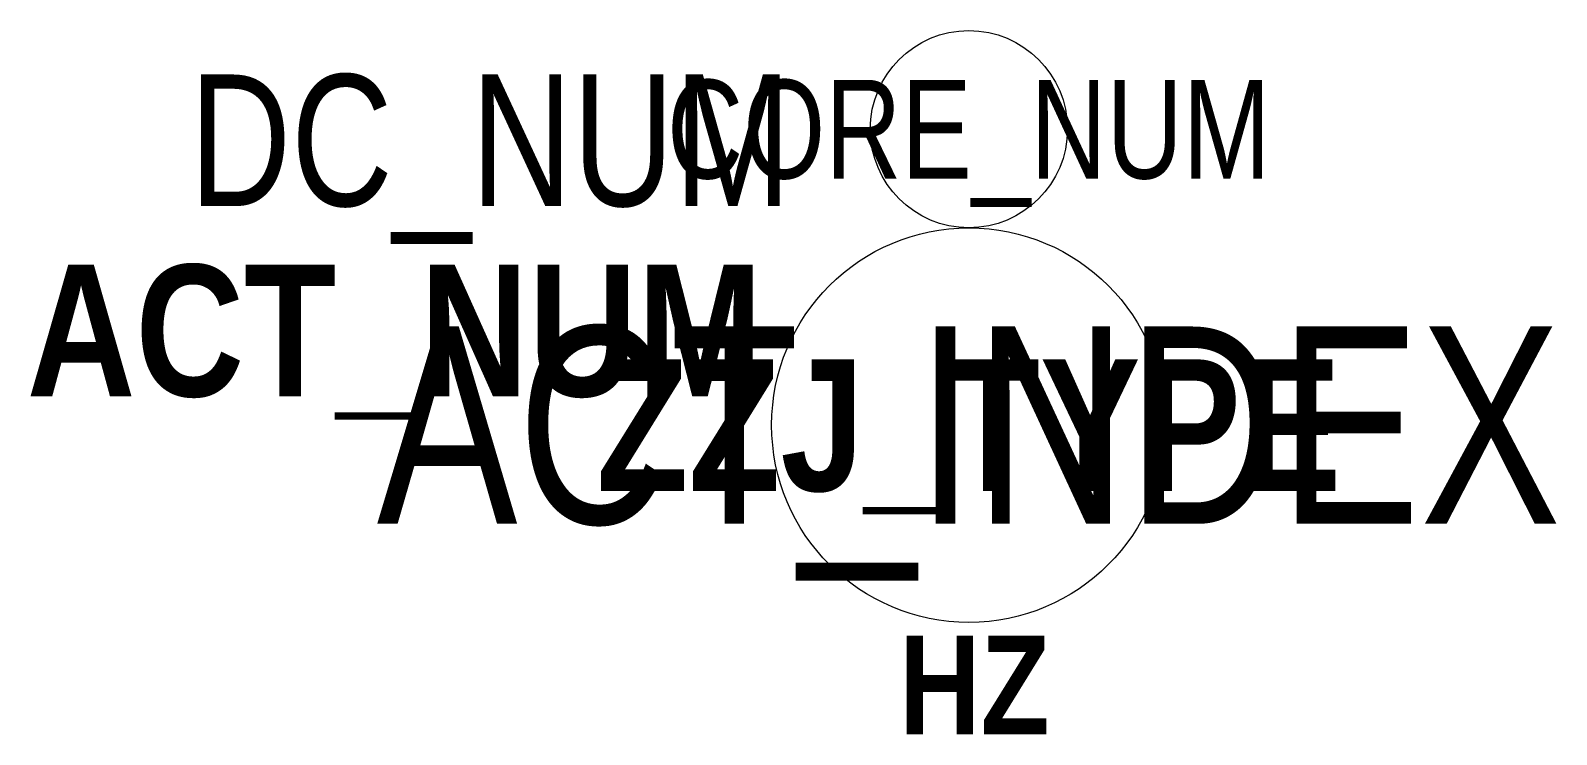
# Model space of a CAD drawing. Extents: x -14.3 to 8.9, y -4.7 to 6.
import ezdxf
from ezdxf.enums import TextEntityAlignment as Align

# ---------------------------------------------------------------- set-up
doc = ezdxf.new("R2010")
doc.units = 0
doc.layers.get('0').update_dxf_attribs({"linetype": 'CONTINUOUS'})
doc.styles.add('ATT_SHOW', font='swisscbo.ttf')

msp = doc.modelspace()

# ---------------------------------------------------------------- linework, layer by layer
at = {"color": 7}
for centre, radius in [((0, 4.5), 1.5), ((0, 0), 3)]:
    msp.add_circle(centre, radius, dxfattribs=at)

# ---------------------------------------------------------------- texts
at = {"color": 7, "width": 0.8}
msp.add_attdef('DC_NUM', text='20', height=2, dxfattribs=at).set_placement((-2.702, 3.332), align=Align.RIGHT)
for tag, text, height, p in [('CORE_NUM', '4', 1.5, (0, 4.5)), ('ACT_INDEX', '2', 3, (0, 0))]:
    msp.add_attdef(tag, text=text, height=height, dxfattribs=at).set_placement(p, align=Align.MIDDLE_CENTER)
at = {"color": 1, "style": 'ATT_SHOW'}
msp.add_attdef('ACT_NUM', text='2', height=2, dxfattribs=at).set_placement((-3.136, 0.438), align=Align.RIGHT)
at = {"color": 3, "style": 'ATT_SHOW'}
msp.add_attdef('ZZJ_TYPE', text='ZD6', height=2, dxfattribs=at).set_placement((0, 0), align=Align.MIDDLE_CENTER)
msp.add_attdef('HZ', text='HZ24', height=1.5, dxfattribs=at).set_placement((0.085, -3.953), align=Align.MIDDLE)

doc.saveas('drawing.dxf')
